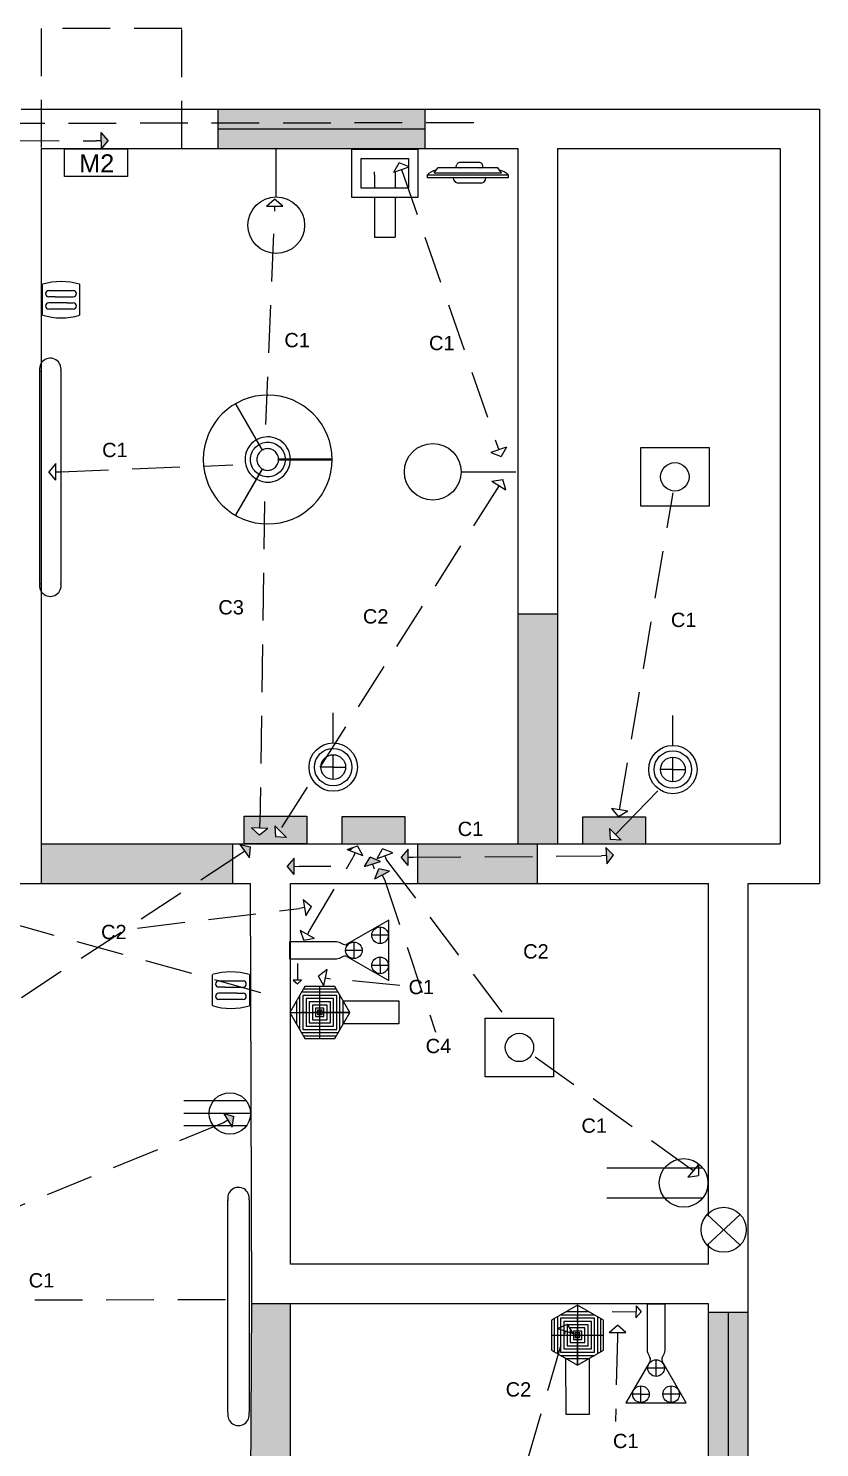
# Model space of a CAD drawing. Header units: feet. Extents: x 388 to 448, y -18 to 246.
# Drawn here: x 423.57 to 440.17, y 216.58 to 246.36 of the extents above; entities that cross this region are included whole.
import ezdxf

# ---------------------------------------------------------------- set-up
doc = ezdxf.new("R2010")
doc.units = ezdxf.units.FT
doc.header["$MEASUREMENT"] = 0
doc.linetypes.add('CENTER2', pattern=[1.125, 0.75, -0.125, 0.125, -0.125])
doc.linetypes.add('DASHEDX2', pattern=[1.5, 1, -0.5])
doc.styles.get("Standard").update_dxf_attribs({"font": 'arial.ttf'})

# ---------------------------------------------------------------- blocks, each defined once
blk = doc.blocks.new('FRISBI_PL')
for points in [[(-29.56, -2.91), (-29.13, -5.79), (-28.42, -8.62), (-27.44, -11.37), (-26.19, -14), (-24.7, -16.5), (-22.96, -18.84), (-21, -21), (-18.84, -22.96), (-16.5, -24.7), (-14, -26.19), (-11.37, -27.44), (-8.62, -28.42), (-5.79, -29.13), (-2.91, -29.56), (0, -29.7), (2.91, -29.56), (5.79, -29.13), (8.62, -28.42), (11.37, -27.44), (14, -26.19), (16.5, -24.7), (18.84, -22.96), (21, -21), (22.96, -18.84), (24.7, -16.5), (26.19, -14), (27.44, -11.37), (28.42, -8.62), (29.13, -5.79), (29.56, -2.91), (29.7, 0), (29.56, 2.91), (29.13, 5.79), (28.42, 8.62), (27.44, 11.37), (26.19, 14), (24.7, 16.5), (22.96, 18.84), (21, 21), (18.84, 22.96), (16.5, 24.7), (14, 26.19), (11.37, 27.44), (8.62, 28.42), (5.79, 29.13), (2.91, 29.56), (0, 29.7), (-2.91, 29.56), (-5.79, 29.13), (-8.62, 28.42), (-11.37, 27.44), (-14, 26.19), (-16.5, 24.7), (-18.84, 22.96), (-21, 21), (-22.96, 18.84), (-24.7, 16.5), (-26.19, 14), (-27.44, 11.37), (-28.42, 8.62), (-29.13, 5.79), (-29.56, 2.91), (-29.7, 0)], [(-5.01, 0), (-4.97, -0.56), (-4.88, -1.11), (-4.72, -1.65), (-4.51, -2.17), (-4.24, -2.66), (-3.91, -3.12), (-3.54, -3.54), (-3.12, -3.91), (-2.66, -4.24), (-2.17, -4.51), (-1.65, -4.72), (-1.11, -4.88), (-0.56, -4.97), (0, -5.01), (0.56, -4.97), (1.11, -4.88), (1.65, -4.72), (2.17, -4.51), (2.66, -4.24), (3.12, -3.91), (3.54, -3.54), (3.91, -3.12), (4.24, -2.66), (4.51, -2.17), (4.72, -1.65), (4.88, -1.11), (4.97, -0.56), (5.01, 0), (4.97, 0.56), (4.88, 1.11), (4.72, 1.65), (4.51, 2.17), (4.24, 2.66), (3.91, 3.12), (3.54, 3.54), (3.12, 3.91), (2.66, 4.24), (2.17, 4.51), (1.65, 4.72), (1.11, 4.88), (0.56, 4.97), (0, 5.01), (-0.56, 4.97), (-1.11, 4.88), (-1.65, 4.72), (-2.17, 4.51), (-2.66, 4.24), (-3.12, 3.91), (-3.54, 3.54), (-3.91, 3.12), (-4.24, 2.66), (-4.51, 2.17), (-4.72, 1.65), (-4.88, 1.11), (-4.97, 0.56)]]:
    blk.add_lwpolyline(points, close=True)
for points in [[(-2.41, 4.38), (-14.55, 25.41), (-14.56, 25.42), (-14.57, 25.43), (-14.59, 25.44), (-14.6, 25.45), (-14.62, 25.45), (-14.64, 25.45), (-14.65, 25.45), (-14.67, 25.44), (-14.69, 25.44), (-14.7, 25.43), (-14.71, 25.42), (-14.72, 25.4), (-14.73, 25.39), (-14.74, 25.37), (-14.74, 25.35), (-14.74, 25.34), (-14.73, 25.32), (-14.73, 25.31), (-2.59, 4.28)], [(-5.3, 8.98), (-5.61, 8.8), (-6.56, 8.12), (-7.43, 7.34), (-8.2, 6.46), (-8.87, 5.5), (-9.43, 4.47), (-9.87, 3.39), (-10.19, 2.26), (-10.38, 1.11)], [(-8, 0), (-7.96, 0.78), (-7.84, 1.56), (-7.65, 2.32), (-7.39, 3.06), (-7.05, 3.77), (-6.65, 4.44), (-6.18, 5.07), (-5.65, 5.65), (-5.07, 6.18), (-4.44, 6.65), (-4.08, 6.87)], [(10.44, 0.1), (10.37, 1.23), (10.16, 2.38), (9.83, 3.51), (9.38, 4.59), (8.8, 5.61), (8.12, 6.56), (7.34, 7.43), (6.46, 8.2), (5.5, 8.87), (4.47, 9.43), (3.39, 9.87), (2.26, 10.19), (1.11, 10.38), (-0.06, 10.44), (-1.23, 10.37), (-2.38, 10.16), (-3.51, 9.83), (-4.59, 9.38), (-5.12, 9.08)], [(-3.91, 6.97), (-3.77, 7.05), (-3.06, 7.39), (-2.32, 7.65), (-1.56, 7.84), (-0.78, 7.96), (0, 8), (0.78, 7.96), (1.56, 7.84), (2.32, 7.65), (3.06, 7.39), (3.77, 7.05), (4.44, 6.65), (5.07, 6.18), (5.65, 5.65), (6.18, 5.07), (6.65, 4.44), (7.05, 3.77), (7.39, 3.06), (7.65, 2.32), (7.84, 1.56), (7.96, 0.78), (7.99, 0.1)], [(-10.38, 1.11), (-10.44, -0.06), (-10.37, -1.23), (-10.16, -2.38), (-9.83, -3.51), (-9.38, -4.59), (-8.8, -5.61), (-8.12, -6.56), (-7.34, -7.43), (-6.46, -8.2), (-5.5, -8.87), (-5.3, -8.98)], [(-4.08, -6.87), (-4.44, -6.65), (-5.07, -6.18), (-5.65, -5.65), (-6.18, -5.07), (-6.65, -4.44), (-7.05, -3.77), (-7.39, -3.06), (-7.65, -2.32), (-7.84, -1.56), (-7.96, -0.78), (-8, 0)], [(5, -0.1), (29.28, -0.1), (29.3, -0.1), (29.31, -0.09), (29.33, -0.09), (29.34, -0.08), (29.35, -0.06), (29.36, -0.05), (29.37, -0.03), (29.37, -0.02), (29.37, 0), (29.37, 0.02), (29.37, 0.03), (29.36, 0.05), (29.35, 0.06), (29.34, 0.08), (29.33, 0.09), (29.31, 0.09), (29.3, 0.1), (29.28, 0.1), (5, 0.1)], [(-2.59, -4.28), (-14.73, -25.31), (-14.73, -25.32), (-14.74, -25.34), (-14.74, -25.35), (-14.74, -25.37), (-14.73, -25.39), (-14.72, -25.4), (-14.71, -25.42), (-14.7, -25.43), (-14.69, -25.44), (-14.67, -25.44), (-14.65, -25.45), (-14.64, -25.45), (-14.62, -25.45), (-14.6, -25.45), (-14.59, -25.44), (-14.57, -25.43), (-14.56, -25.42), (-14.55, -25.41), (-2.41, -4.38)], [(-5.12, -9.08), (-4.47, -9.43), (-3.39, -9.87), (-2.26, -10.19), (-1.11, -10.38), (0.06, -10.44), (1.23, -10.37), (2.38, -10.16), (3.51, -9.83), (4.59, -9.38), (5.61, -8.8), (6.56, -8.12), (7.43, -7.34), (8.2, -6.46), (8.87, -5.5), (9.43, -4.47), (9.87, -3.39), (10.19, -2.26), (10.38, -1.11), (10.43, -0.1)], [(7.99, -0.1), (7.96, -0.78), (7.84, -1.56), (7.65, -2.32), (7.39, -3.06), (7.05, -3.77), (6.65, -4.44), (6.18, -5.07), (5.65, -5.65), (5.07, -6.18), (4.44, -6.65), (3.77, -7.05), (3.06, -7.39), (2.32, -7.65), (1.56, -7.84), (0.78, -7.96), (0, -8), (-0.78, -7.96), (-1.56, -7.84), (-2.32, -7.65), (-3.06, -7.39), (-3.77, -7.05), (-3.91, -6.97)]]:
    blk.add_lwpolyline(points)
blk = doc.blocks.new('Tv 05_top_cad-block.com')
at = {"color": 0, "lineweight": -2}
blk.add_line((276, -50), (-311, -50), dxfattribs=at)
for points in [[(101, 0), (-101, 0)], [(-345, -100), (-311, -50)], [(-345, -100), (311, -100)], [(-134, -50), (-126, -18)], [(134, -50), (126, -18)], [(311, -100), (276, -50)], [(110, -200), (-110, -200)]]:
    blk.add_lwpolyline(points, dxfattribs=at)
blk.add_lwpolyline([(-412, -120), (378, -120), (378, -150), (-412, -150)], close=True, dxfattribs=at)
for centre, radius, start, end in [((-101, -25), 25, 90, 164.7609), ((101, -25), 25, 15.2391, 90), ((-285, -257), 187, 103.3665, 132.9123), ((-101, -25), 25, 266.5195, 273.4805), ((101, -25), 25, 266.5195, 273.4805), ((250, -257), 187, 47.0877, 76.6335), ((-110, -150), 50, 180, 270), ((110, -150), 50, 270, 0)]:
    blk.add_arc(centre, radius, start, end, dxfattribs=at)
blk = doc.blocks.new('*U24')
at = {"color": 0, "linetype": 'CENTER2', "transparency": 16777216}
blk.add_line((0, -0.539), (0, 0.539), dxfattribs=at)
blk = doc.blocks.new('*U25')
at = {"color": 0, "linetype": 'CENTER2', "transparency": 16777216}
blk.add_line((0.539, 0), (-0.539, 0), dxfattribs=at)

msp = doc.modelspace()

# ---------------------------------------------------------------- hatches: boundary and pattern name
at = {"linetype": 'Continuous', "true_color": 0x58ba48}
h = msp.add_hatch(color=85, dxfattribs=at)
h.dxf.hatch_style = 1
h.paths.add_polyline_path([(438.667, 201.621), (438.252, 201.621), (438.252, 194.503), (438.667, 194.503)])
h.paths.add_polyline_path([(438.252, 201.621), (437.837, 201.621), (437.837, 194.503), (438.252, 194.503)])
h.paths.add_polyline_path([(436.67, 181.939), (430.242, 181.939), (430.242, 181.524), (436.67, 181.524)])
h.paths.add_polyline_path([(436.67, 181.524), (430.242, 181.524), (430.242, 181.109), (436.67, 181.109)])
h.paths.add_polyline_path([(404.633, 181.939), (401.597, 181.939), (399.168, 181.937), (399.168, 181.939), (398.435, 181.939), (398.435, 181.523), (404.633, 181.526)])
h.paths.add_polyline_path([(404.633, 181.526), (398.435, 181.523), (398.435, 181.109), (404.633, 181.109)])
h.paths.add_polyline_path([(414.069, 181.939), (409.903, 181.939), (409.903, 181.929), (408.514, 181.929), (408.164, 181.93), (408.164, 181.524), (414.069, 181.524)])
h.paths.add_polyline_path([(414.069, 181.524), (408.164, 181.524), (408.164, 181.109), (414.069, 181.109)])
h.paths.add_polyline_path([(408.582, 244.663), (405.165, 244.663), (405.165, 244.248), (408.582, 244.248)])
h.paths.add_polyline_path([(408.582, 244.248), (405.165, 244.248), (405.165, 243.833), (408.582, 243.833)])
h.paths.add_polyline_path([(419.353, 244.663), (415.032, 244.663), (415.032, 244.248), (419.353, 244.248)])
h.paths.add_polyline_path([(419.353, 244.248), (415.032, 244.248), (415.032, 243.833), (419.353, 243.833)])
h.paths.add_polyline_path([(431.892, 244.663), (427.553, 244.663), (427.553, 244.248), (431.892, 244.248)])
h.paths.add_polyline_path([(431.892, 244.248), (427.553, 244.248), (427.553, 243.833), (431.892, 243.833)])
h.paths.add_polyline_path([(438.667, 219.418), (438.252, 219.418), (438.252, 211.777), (438.667, 211.777)])
h.paths.add_polyline_path([(438.252, 219.418), (437.837, 219.418), (437.837, 211.777), (438.252, 211.777)])
at = {"linetype": 'DASHEDX2'}
h = msp.add_hatch(color=106, dxfattribs=at)
h.dxf.hatch_style = 1
h.paths.add_polyline_path([(420.581, 242.862), (420.353, 242.875), (420.603, 242.634)])
h.paths.add_polyline_path([(421.612, 244.178), (421.465, 244.003), (421.615, 243.833), (421.616, 243.833)])
h.paths.add_polyline_path([(425.242, 243.998), (425.092, 244.171), (425.094, 243.833), (425.102, 243.833)])
h.paths.add_polyline_path([(417.731, 182.773), (417.728, 182.544), (417.893, 182.517), (417.946, 182.517)])
h.paths.add_polyline_path([(436.999, 187.911), (436.722, 187.703), (436.95, 187.688)])
h.paths.add_polyline_path([(409.858, 216.837), (409.776, 216.623), (409.839, 216.587), (409.947, 216.587)])
h.paths.add_polyline_path([(410.194, 216.266), (409.969, 216.226), (409.975, 215.997)])
h.paths.add_polyline_path([(409.947, 216.587), (409.839, 216.587), (409.907, 216.549), (409.961, 216.548)])
h.paths.add_polyline_path([(409.961, 216.548), (409.907, 216.549), (409.974, 216.51)])
h.paths.add_polyline_path([(407.492, 216.408), (407.146, 216.391), (407.327, 216.25)])
h.paths.add_polyline_path([(408.452, 216.775), (408.533, 216.587), (408.629, 216.587), (408.764, 216.623)])
h.paths.add_polyline_path([(412.5, 217.437), (412.602, 217.105), (412.693, 217.315)])
h.paths.add_polyline_path([(413.422, 217.637), (413.344, 217.637), (413.318, 217.516), (413.532, 217.436)])
h.paths.add_polyline_path([(413.366, 217.74), (413.344, 217.637), (413.422, 217.637)])
h.paths.add_polyline_path([(404.537, 229.882), (404.589, 229.659), (404.817, 229.677)])
h.paths.add_polyline_path([(404.71, 228.378), (404.484, 228.35), (404.478, 228.121)])
h.paths.add_polyline_path([(411.988, 239.531), (411.759, 239.517), (412.036, 239.308)])
h.paths.add_polyline_path([(427.88, 223.528), (427.674, 223.592), (427.664, 223.592), (427.828, 223.33), (427.85, 223.33)])
at = {"linetype": 'Continuous', "true_color": 0x939598}
h = msp.add_hatch(color=252, dxfattribs=at)
h.dxf.hatch_style = 1
h.paths.add_polyline_path([(433.837, 229.247), (434.667, 229.247), (434.667, 234.064), (433.837, 234.064)])
h.paths.add_polyline_path([(431.739, 229.247), (431.739, 228.417), (434.252, 228.417), (434.252, 229.247)])
at = {"linetype": 'DASHEDX2'}
h = msp.add_hatch(color=8, dxfattribs=at)
h.dxf.hatch_style = 1
h.paths.add_polyline_path([(431.466, 229.821), (430.15, 229.821), (430.15, 229.247), (431.466, 229.247)])
h.paths.add_polyline_path([(429.411, 229.825), (429.027, 229.825), (428.836, 229.525), (428.982, 229.379), (428.754, 229.396), (428.738, 229.624), (428.836, 229.525), (429.027, 229.825), (428.427, 229.825), (428.425, 229.679), (428.422, 229.576), (428.595, 229.571), (428.417, 229.427), (428.249, 229.581), (428.422, 229.576), (428.425, 229.679), (428.427, 229.825), (428.095, 229.825), (428.095, 229.247), (429.411, 229.247)])
h.paths.add_polyline_path([(435.76, 229.569), (435.883, 229.446), (436.242, 229.816), (435.202, 229.816), (435.202, 229.247), (436.518, 229.247), (436.518, 229.816), (436.242, 229.816), (435.883, 229.446), (436.005, 229.323), (435.777, 229.341)])
h.paths.add_polyline_path([(417.819, 229.809), (417.188, 229.809), (417.188, 229.801), (417.344, 229.54), (417.391, 229.449), (417.545, 229.528), (417.46, 229.316), (417.237, 229.369), (417.391, 229.449), (417.344, 229.54), (417.188, 229.801), (417.188, 229.247), (417.76, 229.247), (417.619, 229.397), (417.791, 229.379), (417.802, 229.482)])
h.paths.add_polyline_path([(414.323, 228.417), (413.534, 228.417), (413.527, 228.394), (413.464, 228.4), (413.232, 227.84), (414.323, 227.84)])
h.paths.add_polyline_path([(413.464, 228.4), (413.309, 228.417), (413.007, 228.417), (413.007, 227.84), (413.232, 227.84)])
h.paths.add_polyline_path([(426.428, 190.967), (425.851, 190.967), (425.851, 189.651), (426.428, 189.651)])
h.paths.add_polyline_path([(419.156, 195.022), (418.578, 195.022), (418.578, 194.9), (418.807, 194.816), (418.87, 194.978), (418.946, 194.762), (418.745, 194.655), (418.807, 194.816), (418.578, 194.9), (418.578, 194.464), (418.794, 194.395), (418.756, 194.169), (418.666, 194.317), (418.578, 194.263), (418.578, 193.706), (418.961, 193.706), (418.961, 193.809), (418.788, 193.809), (418.961, 193.958), (419.135, 193.809), (418.961, 193.809), (418.961, 193.706), (419.156, 193.706)])
h.paths.add_polyline_path([(400.814, 189.019), (401.5, 189.019), (401.5, 189.637), (400.814, 189.637)], flags=9)
at = {"linetype": 'DASHEDX2', "transparency": 33554687}
h = msp.add_hatch(color=1, dxfattribs=at)
h.dxf.hatch_style = 1
h.paths.add_polyline_path([(409.371, 217), (409.365, 216.771), (409.59, 216.731)])
h.paths.add_polyline_path([(428.228, 229.184), (428.006, 229.237), (428.209, 228.956)])
at = {"linetype": 'Continuous', "true_color": 0x939598}
h = msp.add_hatch(color=252, dxfattribs=at)
h.dxf.hatch_style = 1
h.paths.add_polyline_path([(427.851, 228.417), (427.851, 229.247), (423.837, 229.247), (423.837, 228.417)])
h.paths.add_polyline_path([(419.006, 229.247), (419.006, 228.417), (423.007, 228.417), (423.007, 229.247)])
at = {"linetype": 'DASHEDX2', "true_color": 0x000000}
h = msp.add_hatch(color=18, dxfattribs=at)
h.dxf.hatch_style = 1
h.paths.add_polyline_path([(430.259, 229.127), (430.324, 229.103), (430.418, 229.185)])
at = {"linetype": 'DASHEDX2', "transparency": 33554687}
h = msp.add_hatch(color=1, dxfattribs=at)
h.dxf.hatch_style = 1
h.paths.add_polyline_path([(431.539, 229.138), (431.39, 228.965), (431.54, 228.792)])
h.paths.add_polyline_path([(435.844, 229.011), (435.684, 229.174), (435.706, 228.829)])
h = msp.add_hatch(color=1, dxfattribs=at)
h.dxf.hatch_style = 1
h.paths.add_polyline_path([(430.953, 228.878), (430.742, 228.965), (430.624, 228.769)])
h.paths.add_polyline_path([(430.924, 228.726), (430.839, 228.514), (431.146, 228.675)])
h.paths.add_polyline_path([(429.148, 228.95), (428.997, 228.779), (429.143, 228.603)])
at = {"linetype": 'DASHEDX2', "true_color": 0x939598}
h = msp.add_hatch(color=252, dxfattribs=at)
h.dxf.hatch_style = 1
h.paths.add_polyline_path([(425.837, 193.939), (425.007, 193.939), (425.007, 191.438), (425.837, 191.438)])
h.paths.add_polyline_path([(429.067, 219.599), (428.254, 219.599), (428.237, 215.598), (429.067, 215.598)])

# ---------------------------------------------------------------- linework, layer by layer
at = {"linetype": 'DASHEDX2'}
for p, q in [((426.786, 246.356), (423.837, 246.356)), ((423.837, 246.356), (423.837, 243.833)), ((426.786, 243.833), (426.786, 246.356)), ((431.397, 243.393), (433.437, 237.516)), ((428.549, 238.048), (428.736, 242.521)), ((428.736, 242.624), (428.736, 242.521)), ((424.148, 237.053), (424.251, 237.053)), ((424.251, 237.053), (427.859, 237.199)), ((433.442, 236.765), (428.836, 229.525)), ((428.52, 236.43), (428.425, 229.679)), ((435.971, 229.963), (437.094, 236.615)), ((428.422, 229.576), (428.425, 229.679)), ((430.422, 229.066), (430.385, 228.97)), ((431.05, 228.999), (431.084, 228.902)), ((429.474, 227.437), (430.385, 228.97)), ((431.084, 228.902), (433.791, 225.336)), ((425.857, 227.481), (429.26, 227.893)), ((429.362, 227.909), (429.26, 227.893)), ((429.424, 227.348), (429.474, 227.437)), ((429.212, 226.735), (429.212, 226.388)), ((429.804, 226.439), (429.905, 226.418)), ((431.363, 226.277), (429.905, 226.418)), ((434.203, 224.78), (437.435, 222.453)), ((437.513, 222.386), (437.435, 222.453)), ((420.704, 219.674), (427.96, 219.689)), ((435.813, 219.435), (436.317, 219.428)), ((434.047, 216.336), (434.805, 218.938)), ((434.833, 219.027), (434.802, 218.928)), ((435.927, 218.896), (435.883, 217.127)), ((435.926, 218.998), (435.926, 218.895))]:
    msp.add_line(p, q, dxfattribs=at)
for p, q in [((423.422, 244.663), (434.252, 244.663)), ((434.252, 244.663), (440.167, 244.663)), ((440.167, 244.663), (440.167, 228.417)), ((423.837, 243.833), (423.837, 228.417)), ((423.837, 243.833), (433.837, 243.833)), ((433.837, 243.833), (433.837, 229.247)), ((434.667, 243.833), (434.667, 229.247)), ((434.667, 243.833), (439.337, 243.833)), ((439.337, 243.833), (439.337, 229.247)), ((434.667, 234.064), (433.837, 234.064)), ((423.837, 229.247), (427.851, 229.247)), ((427.851, 229.247), (431.739, 229.247)), ((427.851, 229.247), (427.851, 228.417)), ((431.739, 229.247), (439.337, 229.247)), ((431.739, 228.417), (431.739, 229.247)), ((434.252, 229.247), (439.337, 229.247)), ((434.252, 228.417), (434.252, 229.247)), ((413.007, 228.417), (427.851, 228.417)), ((423.007, 228.417), (423.837, 228.417)), ((427.851, 228.417), (428.231, 228.417)), ((428.254, 219.599), (428.231, 228.417)), ((429.067, 228.417), (431.739, 228.417)), ((429.067, 220.429), (429.067, 228.417)), ((431.739, 228.417), (437.837, 228.417)), ((437.837, 221.449), (437.837, 228.417)), ((438.667, 220.014), (438.667, 228.417)), ((438.667, 228.417), (440.167, 228.417)), ((437.837, 220.429), (437.837, 220.853)), ((437.837, 220.429), (429.067, 220.429)), ((438.667, 211.184), (438.667, 220.014)), ((437.837, 219.599), (428.254, 219.599)), ((437.837, 211.599), (437.837, 219.599))]:
    msp.add_line(p, q)
at = {"linetype": 'Continuous'}
for p, q in [((427.553, 243.833), (427.553, 244.663)), ((431.892, 243.833), (431.892, 244.663)), ((427.553, 244.248), (431.892, 244.248)), ((428.769, 242.823), (428.769, 243.833)), ((430.829, 243.281), (430.829, 243.004)), ((431.234, 243.336), (431.348, 243.534)), ((431.234, 243.336), (431.561, 243.45)), ((431.266, 243.281), (431.266, 243.004)), ((431.561, 243.45), (431.348, 243.534)), ((428.563, 242.624), (428.736, 242.773)), ((428.91, 242.624), (428.736, 242.773)), ((430.829, 242.805), (430.829, 241.975)), ((431.266, 242.805), (431.266, 241.975)), ((428.563, 242.624), (428.91, 242.624)), ((430.829, 241.975), (431.266, 241.975)), ((424.129, 240.725), (423.997, 240.725)), ((424.129, 240.599), (423.997, 240.599)), ((424.381, 240.725), (424.512, 240.725)), ((424.381, 240.599), (424.512, 240.599)), ((433.601, 237.573), (433.273, 237.46)), ((433.273, 237.46), (433.486, 237.375)), ((433.601, 237.573), (433.486, 237.375)), ((424.148, 237.227), (423.999, 237.053)), ((424.148, 236.88), (423.999, 237.053)), ((424.148, 236.88), (424.148, 237.227)), ((432.648, 237.053), (433.793, 237.053)), ((433.295, 236.858), (433.522, 236.891)), ((433.295, 236.858), (433.588, 236.672)), ((433.588, 236.672), (433.522, 236.891)), ((429.964, 231.364), (429.964, 231.993)), ((437.089, 231.314), (437.089, 231.943)), ((429.964, 230.857), (429.964, 231.117)), ((437.089, 230.807), (437.089, 231.067)), ((429.964, 230.857), (429.704, 230.857)), ((429.964, 230.597), (429.964, 230.857)), ((429.964, 230.857), (430.224, 230.857)), ((437.089, 230.807), (436.829, 230.807)), ((437.089, 230.547), (437.089, 230.807)), ((437.089, 230.807), (437.349, 230.807)), ((436.774, 230.363), (435.883, 229.446)), ((436.142, 229.935), (435.8, 229.992)), ((435.8, 229.992), (435.946, 229.816)), ((436.142, 229.935), (435.946, 229.816)), ((428.595, 229.571), (428.249, 229.581)), ((428.249, 229.581), (428.417, 229.427)), ((428.595, 229.571), (428.417, 229.427)), ((428.982, 229.379), (428.738, 229.624)), ((428.738, 229.624), (428.754, 229.396)), ((428.982, 229.379), (428.754, 229.396)), ((436.005, 229.323), (435.76, 229.569)), ((435.76, 229.569), (435.777, 229.341)), ((436.005, 229.323), (435.777, 229.341)), ((430.259, 229.127), (430.474, 229.205)), ((430.259, 229.127), (430.584, 229.005)), ((430.584, 229.005), (430.474, 229.205)), ((430.886, 228.941), (431, 229.14)), ((430.886, 228.941), (431.213, 229.057)), ((431.213, 229.057), (431, 229.14)), ((429.335, 228.08), (429.509, 227.932)), ((429.335, 228.08), (429.388, 227.738)), ((429.388, 227.738), (429.509, 227.932)), ((430.947, 227.504), (430.947, 227.156)), ((429.575, 227.263), (429.273, 227.433)), ((429.273, 227.433), (429.35, 227.218)), ((429.575, 227.263), (429.35, 227.218)), ((431.121, 227.33), (430.774, 227.33)), ((430.573, 227.013), (430.225, 227.013)), ((430.399, 227.187), (430.399, 226.839)), ((429.839, 226.609), (429.658, 226.469)), ((429.769, 226.269), (429.839, 226.609)), ((431.121, 226.697), (430.774, 226.697)), ((430.947, 226.697), (430.947, 226.871)), ((430.947, 226.697), (430.947, 226.523)), ((429.299, 226.388), (429.124, 226.388)), ((429.124, 226.388), (429.212, 226.313)), ((429.299, 226.388), (429.212, 226.313)), ((429.769, 226.269), (429.658, 226.469)), ((427.692, 226.239), (427.561, 226.239)), ((427.692, 226.113), (427.561, 226.113)), ((427.945, 226.239), (428.076, 226.239)), ((427.945, 226.113), (428.076, 226.113)), ((429.682, 225.165), (429.682, 226.258)), ((429.051, 225.711), (430.313, 225.711)), ((428.144, 223.854), (426.828, 223.854)), ((428.232, 223.592), (426.828, 223.592)), ((428.144, 223.33), (426.828, 223.33)), ((437.625, 222.518), (437.401, 222.254)), ((437.625, 222.518), (437.627, 222.29)), ((437.401, 222.254), (437.627, 222.29)), ((437.811, 221.474), (438.499, 220.828)), ((437.811, 220.828), (438.499, 221.474)), ((428.237, 215.598), (428.254, 219.599)), ((429.067, 215.598), (429.067, 219.599)), ((435.09, 219.569), (435.09, 218.307)), ((436.319, 219.555), (436.315, 219.3)), ((436.319, 219.555), (436.427, 219.426)), ((434.667, 219.079), (434.877, 219.169)), ((434.998, 218.975), (434.877, 219.169)), ((436.315, 219.3), (436.427, 219.426)), ((438.667, 219.418), (437.837, 219.418)), ((438.252, 219.418), (438.252, 211.777)), ((434.544, 218.938), (435.637, 218.938)), ((434.667, 219.079), (434.998, 218.975)), ((435.753, 218.998), (435.926, 219.147)), ((435.753, 218.998), (436.1, 218.998)), ((436.1, 218.998), (435.926, 219.147)), ((436.737, 218.076), (436.737, 218.424)), ((436.911, 218.25), (436.563, 218.25)), ((436.42, 217.701), (436.246, 217.701)), ((436.42, 217.528), (436.42, 217.875)), ((436.42, 217.701), (436.594, 217.701)), ((437.228, 217.701), (436.88, 217.701)), ((437.054, 217.528), (437.054, 217.875))]:
    msp.add_line(p, q, dxfattribs=at)
at = {"color": 151, "linetype": 'DASHEDX2', "transparency": 33554687}
msp.add_line((413.912, 244.352), (433.375, 244.383), dxfattribs=at)
at = {"color": 106, "linetype": 'Continuous'}
for p, q in [((425.092, 244.171), (425.242, 243.998)), ((425.092, 244.171), (425.094, 243.824)), ((425.094, 243.824), (425.242, 243.998)), ((427.662, 223.596), (427.88, 223.528)), ((427.662, 223.596), (427.846, 223.302)), ((427.846, 223.302), (427.88, 223.528))]:
    msp.add_line(p, q, dxfattribs=at)
at = {"color": 106, "linetype": 'DASHEDX2'}
for p, q in [((421.717, 244.006), (424.99, 243.997)), ((425.093, 243.998), (424.99, 243.997)), ((427.754, 223.449), (427.666, 223.394))]:
    msp.add_line(p, q, dxfattribs=at)
at = {"color": 54, "linetype": 'DASHEDX2'}
msp.add_line((428.446, 226.125), (412.833, 230.455), dxfattribs=at)
at = {"color": 1, "linetype": 'DASHEDX2', "transparency": 33554687}
for p, q in [((428.024, 229.036), (409.561, 216.93)), ((428.107, 229.096), (428.024, 229.036)), ((431.642, 228.965), (435.592, 228.995)), ((435.695, 229.001), (435.592, 228.995)), ((429.146, 228.777), (429.249, 228.775)), ((429.916, 228.775), (429.249, 228.775)), ((430.788, 228.823), (430.821, 228.725)), ((431.539, 228.965), (431.642, 228.965)), ((430.993, 228.594), (431.041, 228.503)), ((431.041, 228.503), (432.111, 225.296))]:
    msp.add_line(p, q, dxfattribs=at)
at = {"color": 1, "linetype": 'Continuous', "transparency": 33554687}
for p, q in [((428.006, 229.237), (428.228, 229.184)), ((428.006, 229.237), (428.209, 228.956)), ((428.209, 228.956), (428.228, 229.184)), ((431.539, 229.138), (431.39, 228.965)), ((431.54, 228.792), (431.539, 229.138)), ((435.684, 229.174), (435.844, 229.011)), ((435.684, 229.174), (435.706, 228.829)), ((435.706, 228.829), (435.844, 229.011)), ((429.148, 228.95), (428.997, 228.779)), ((429.143, 228.603), (428.997, 228.779)), ((429.143, 228.603), (429.148, 228.95)), ((430.624, 228.769), (430.742, 228.965)), ((430.624, 228.769), (430.953, 228.878)), ((430.953, 228.878), (430.742, 228.965)), ((430.839, 228.514), (430.924, 228.726)), ((431.146, 228.675), (430.924, 228.726)), ((431.54, 228.792), (431.39, 228.965)), ((430.839, 228.514), (431.146, 228.675))]:
    msp.add_line(p, q, dxfattribs=at)
at = {"color": 103, "linetype": 'DASHEDX2'}
msp.add_line((427.666, 223.394), (413.539, 217.637), dxfattribs=at)
at = {"linetype": 'Continuous'}
for points in [[(424.331, 243.829), (425.647, 243.829), (425.647, 243.252), (424.331, 243.252)], [(430.353, 243.825), (431.742, 243.825), (431.742, 242.805), (430.353, 242.805)], [(430.552, 243.627), (431.544, 243.627), (431.544, 243.004), (430.552, 243.004)], [(436.415, 237.561), (437.848, 237.561), (437.848, 236.334), (436.415, 236.334)], [(428.095, 229.825), (429.411, 229.825), (429.411, 229.247), (428.095, 229.247)], [(430.15, 229.821), (431.466, 229.821), (431.466, 229.244), (430.15, 229.244)], [(435.202, 229.816), (436.518, 229.816), (436.518, 229.239), (435.202, 229.239)], [(429.051, 225.711), (429.367, 225.165), (429.998, 225.165), (430.313, 225.711), (429.998, 226.258), (429.367, 226.258)], [(430.038, 225.355), (430.038, 226.067), (429.326, 226.067), (429.326, 225.355)], [(429.971, 225.423), (429.971, 226), (429.394, 226), (429.394, 225.423)], [(429.904, 225.49), (429.904, 225.933), (429.461, 225.933), (429.461, 225.49)], [(429.904, 225.49), (429.904, 225.933), (429.461, 225.933), (429.461, 225.49)], [(429.836, 225.557), (429.836, 225.865), (429.528, 225.865), (429.528, 225.557)], [(429.836, 225.557), (429.836, 225.865), (429.528, 225.865), (429.528, 225.557)], [(429.769, 225.624), (429.769, 225.798), (429.595, 225.798), (429.595, 225.624)], [(429.73, 225.664), (429.73, 225.759), (429.635, 225.759), (429.635, 225.664)], [(429.73, 225.664), (429.73, 225.759), (429.635, 225.759), (429.635, 225.664)], [(429.702, 225.692), (429.702, 225.731), (429.663, 225.731), (429.663, 225.692)], [(433.155, 225.59), (434.588, 225.59), (434.588, 224.363), (433.155, 224.363)], [(435.09, 219.569), (434.544, 219.254), (434.544, 218.623), (435.09, 218.307), (435.637, 218.623), (435.637, 219.254)], [(434.734, 218.582), (435.446, 218.582), (435.446, 219.294), (434.734, 219.294)], [(434.802, 218.65), (435.379, 218.65), (435.379, 219.227), (434.802, 219.227)], [(434.869, 218.717), (435.312, 218.717), (435.312, 219.159), (434.869, 219.159)], [(434.869, 218.717), (435.312, 218.717), (435.312, 219.159), (434.869, 219.159)], [(434.936, 218.784), (435.244, 218.784), (435.244, 219.092), (434.936, 219.092)], [(434.936, 218.784), (435.244, 218.784), (435.244, 219.092), (434.936, 219.092)], [(435.003, 218.851), (435.177, 218.851), (435.177, 219.025), (435.003, 219.025)], [(435.043, 218.89), (435.138, 218.89), (435.138, 218.986), (435.043, 218.986)], [(435.043, 218.89), (435.138, 218.89), (435.138, 218.986), (435.043, 218.986)], [(435.071, 218.919), (435.11, 218.919), (435.11, 218.958), (435.071, 218.958)]]:
    msp.add_lwpolyline(points, close=True, dxfattribs=at)
for points in [[(430.829, 243.281), (430.829, 243.349)], [(431.266, 243.349), (431.266, 243.281)], [(423.866, 240.34), (423.866, 240.989)], [(424.644, 240.989), (424.644, 240.336)], [(423.997, 240.857), (424.512, 240.857)], [(424.129, 240.725), (424.381, 240.725)], [(424.381, 240.599), (424.129, 240.599)], [(424.512, 240.468), (423.997, 240.468)], [(423.809, 234.711), (423.809, 239.172)], [(424.251, 239.172), (424.251, 234.711)], [(430.253, 226.886), (431.13, 226.38), (431.13, 227.647), (430.253, 227.14)], [(430.033, 226.83), (429.053, 226.83), (429.053, 227.197), (430.033, 227.197)], [(427.429, 225.854), (427.429, 226.502)], [(427.561, 226.371), (428.076, 226.371)], [(428.208, 226.502), (428.208, 225.85)], [(427.692, 226.239), (427.945, 226.239)], [(427.945, 226.113), (427.692, 226.113)], [(429.259, 226.071), (429.259, 225.351)], [(429.259, 226.071), (429.259, 225.351)], [(430.069, 226.134), (429.296, 226.134)], [(430.069, 226.134), (429.296, 226.134)], [(430.03, 226.202), (429.335, 226.202)], [(430.105, 225.351), (430.105, 226.071)], [(430.105, 225.351), (430.105, 226.071)], [(428.076, 225.981), (427.561, 225.981)], [(429.192, 225.955), (429.192, 225.468)], [(430.173, 225.468), (430.173, 225.955)], [(430.173, 225.951), (431.342, 225.951), (431.342, 225.471), (430.173, 225.468)], [(429.296, 225.288), (430.069, 225.288)], [(429.296, 225.288), (430.069, 225.288)], [(429.335, 225.221), (430.03, 225.221)], [(435.703, 222.453), (437.713, 222.453)], [(427.757, 217.316), (427.757, 221.776)], [(428.199, 221.776), (428.199, 217.316)], [(437.713, 221.816), (435.703, 221.816)], [(436.554, 218.615), (436.554, 219.596), (436.92, 219.596), (436.92, 218.615)], [(434.6, 219.286), (434.6, 218.59)], [(434.667, 219.325), (434.667, 218.552)], [(434.667, 219.325), (434.667, 218.552)], [(435.45, 219.361), (434.73, 219.361)], [(435.45, 219.361), (434.73, 219.361)], [(435.334, 219.429), (434.847, 219.429)], [(435.513, 218.552), (435.513, 219.325)], [(435.513, 218.552), (435.513, 219.325)], [(435.581, 218.59), (435.581, 219.286)], [(434.73, 218.515), (435.45, 218.515)], [(434.73, 218.515), (435.45, 218.515)], [(434.847, 218.448), (435.334, 218.448)], [(435.33, 218.448), (435.33, 217.278), (434.85, 217.278), (434.847, 218.448)], [(436.61, 218.396), (436.104, 217.519), (437.37, 217.519), (436.864, 218.396)]]:
    msp.add_lwpolyline(points, dxfattribs=at)
for centre, radius in [((428.769, 242.227), 0.595), ((432.053, 237.053), 0.595), ((437.131, 236.948), 0.298), ((429.964, 230.857), 0.507), ((429.964, 230.857), 0.392), ((429.964, 230.857), 0.26), ((437.089, 230.807), 0.507), ((437.089, 230.807), 0.392), ((437.089, 230.807), 0.26), ((430.947, 227.33), 0.174), ((430.399, 227.013), 0.174), ((430.947, 226.697), 0.174), ((433.871, 224.976), 0.298), ((427.797, 223.592), 0.434), ((437.315, 222.134), 0.51), ((438.155, 221.151), 0.472), ((436.737, 218.25), 0.174), ((436.42, 217.701), 0.174), ((437.054, 217.701), 0.174)]:
    msp.add_circle(centre, radius, dxfattribs=at)
for centre, radius, start, end in [((424.255, 239.661), 1.384, 73.6617, 106.3383), ((423.997, 240.791), 0.0658, 90, 270), ((423.997, 240.533), 0.0658, 90, 270), ((424.512, 240.791), 0.0658, 270, 90), ((424.512, 240.533), 0.0658, 270, 90), ((424.262, 241.666), 1.384, 253.3624, 286.0395), ((424.029, 239.209), 0.226, 350.4875, 194.2323), ((424.03, 234.665), 0.226, 168.1276, 11.8724), ((427.819, 225.175), 1.384, 73.6617, 106.3383), ((427.561, 226.305), 0.0658, 90, 270), ((428.076, 226.305), 0.0658, 270, 90), ((427.561, 226.047), 0.0658, 90, 270), ((428.076, 226.047), 0.0658, 270, 90), ((427.825, 227.179), 1.384, 253.3624, 286.0395), ((427.976, 221.814), 0.226, 350.4875, 194.2323), ((427.978, 217.269), 0.226, 168.1276, 11.8724)]:
    msp.add_arc(centre, radius, start, end, dxfattribs=at)
for points in [[(430.033, 227.197), (430.109, 227.197), (430.188, 227.102), (430.253, 227.14)], [(430.253, 226.886), (430.188, 226.924), (430.109, 226.83), (430.033, 226.83)], [(436.61, 218.396), (436.648, 218.461), (436.554, 218.54), (436.554, 218.615)], [(436.92, 218.615), (436.92, 218.54), (436.826, 218.461), (436.864, 218.396)]]:
    msp.add_open_spline(points, degree=3, dxfattribs=at)

# ---------------------------------------------------------------- block references
for name, p, xscale, yscale, zscale in [('Tv 05_top_cad-block.com', (432.825, 243.541), 0.002147238879846518, 0.002147238879846518, 0.002147238879846518), ('FRISBI_PL', (428.591, 237.311), 0.04552201153844953, 0.04552201153844953, 0.04552201153844953)]:
    msp.add_blockref(name, p, dxfattribs=dict(xscale=xscale, yscale=yscale, zscale=zscale))
at = {"linetype": 'CENTER2'}
for name, p in [('*U25', (429.754, 225.711)), ('*U24', (435.09, 218.867))]:
    msp.add_blockref(name, p, dxfattribs=at)

# ---------------------------------------------------------------- texts
at = {"color": 3, "linetype": 'DASHEDX2', "insert": (424.634, 243.714), "char_height": 0.38, "attachment_point": 1}
msp.add_mtext_dynamic_manual_height_columns('M2', width=6.42483, gutter_width=1, heights=[0], dxfattribs=at)
at = {"linetype": 'DASHEDX2', "char_height": 0.3, "attachment_point": 1}
for s, width, insert in [('C1', 7.73742, (428.94, 239.966)), ('C1', 7.73742, (431.974, 239.905)), ('C1', 7.73742, (425.117, 237.661)), ('C3', 7.46661, (427.555, 234.361)), ('C2', 5.06801, (430.588, 234.17)), ('C1', 7.73742, (437.048, 234.097)), ('C2', 5.06801, (425.095, 227.548)), ('C2', 5.06801, (433.949, 227.142)), ('C1', 7.73742, (431.544, 226.394)), ('C1', 7.73742, (435.171, 223.486)), ('C1', 7.73742, (423.577, 220.24)), ('C2', 5.06801, (433.582, 217.952)), ('C1', 7.73742, (435.832, 216.87))]:
    msp.add_mtext_dynamic_manual_height_columns(s, width=width, gutter_width=1, heights=[0], dxfattribs=dict(at, insert=insert))
at = {"color": 1, "linetype": 'DASHEDX2', "transparency": 33554687, "char_height": 0.3, "attachment_point": 1}
for s, width, insert in [('C1', 7.73742, (432.576, 229.712)), ('C4', 5.06801, (431.904, 225.157))]:
    msp.add_mtext_dynamic_manual_height_columns(s, width=width, gutter_width=1, heights=[0], dxfattribs=dict(at, insert=insert))

doc.saveas('drawing.dxf')
